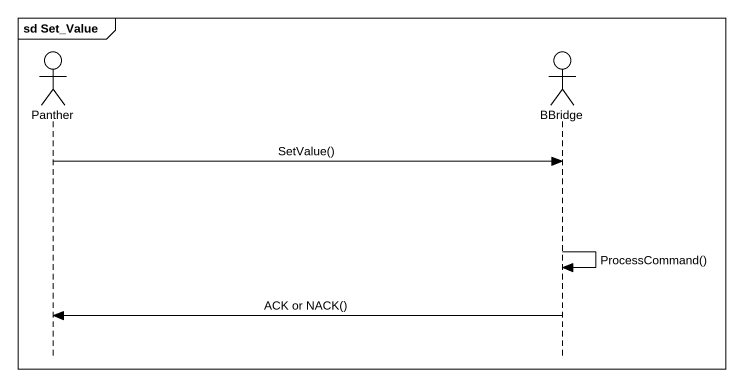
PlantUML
@startuml
mainframe sd Set_Value
hide footbox
actor Panther
actor BBridge

Panther -> BBridge : SetValue()
BBridge -> BBridge : ProcessCommand()
BBridge -> Panther : ACK or NACK()
@enduml
